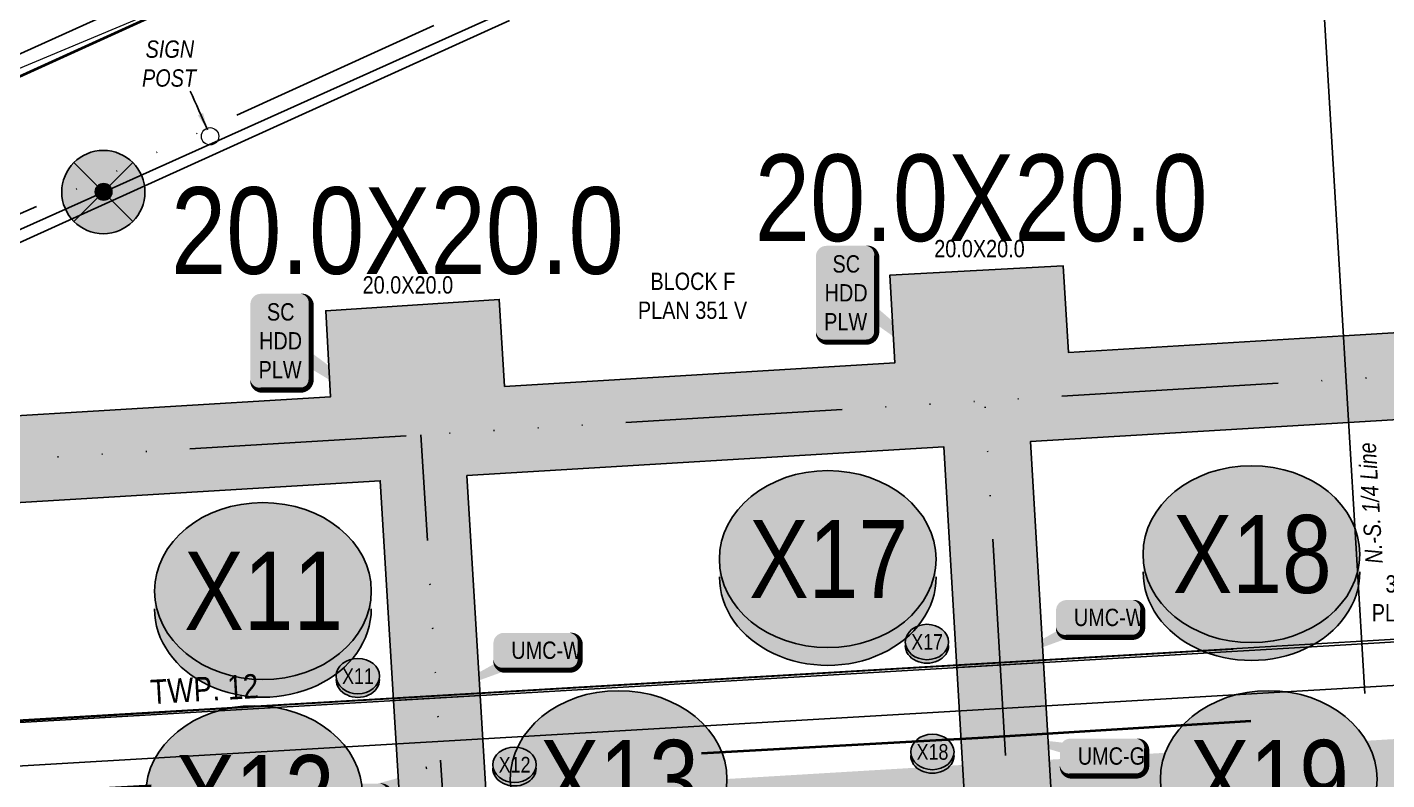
# Model space of a CAD drawing. Extents: x 312545 to 320442, y 5540407 to 5546054.
# Drawn here: x 316339.9 to 316496.8, y 5541368.9 to 5541455.7 of the extents above; entities that cross this region are included whole.
import ezdxf
from ezdxf.enums import TextEntityAlignment as Align

# ---------------------------------------------------------------- set-up
doc = ezdxf.new("R2010")
doc.units = 0
doc.header["$LTSCALE"] = 5
doc.header["$PDSIZE"] = 0.5
for name, pattern in [('COOP2', [10, 5, -1, 0, -1, 0, -1, 0, -1, 0, -1]), ('DASHDOT', [25.4, 12.7, -6.35, 0, -6.35]), ('foc-QUARTERLINE', [33, 25, -3, 2, -3])]:
    doc.linetypes.add(name, pattern=pattern)
doc.layers.get('Defpoints').update_dxf_attribs({"color": 9})
for name, color, linetype in [('AS-FENCE', 48, 'foc-FENCE'), ('AS-POWER', 104, 'foc-POWER'), ('AS-POWER-EXISTING-PP', 72, 'Continuous'), ('AS-POWER-EXISTING-PP-1000', 72, 'Continuous'), ('AS-ROADS', 254, 'Continuous'), ('D-TXT-1000', 6, 'Continuous'), ('L-QSEC', 8, 'foc-QUARTERLINE'), ('L-QSEC-1000', 8, 'foc-QUARTERLINE'), ('L-SEC', 7, 'Continuous'), ('L-TITLEDB', 4, 'Continuous'), ('L-TITLEDB-T-1000', 4, 'Continuous'), ('P-APEX RECON PAY ITEMS-1000', 240, 'Continuous'), ('P-APEX RECON-10m BUFFER', 51, 'COOP2'), ('P-APEX RECON-URBAN', 30, 'COOP2'), ('P-APEX RECON-WORK AREA', 104, 'Continuous'), ('P-CROSSINGS', 250, 'Continuous'), ('P-CROSSINGS-1000', 250, 'Continuous')]:
    doc.layers.add(name, color=color, linetype=linetype)
for name, color, linetype, lineweight in [('AS-GENERAL', 48, 'Continuous', 18), ('AS-RECON EXISTING', 151, 'DASHDOT', 40), ('P-APEX RECON-TWS-T', 104, 'Continuous', 9), ('P-APEX RECON-TWS-T-1000', 104, 'Continuous', 9), ('T-TEXT-1000', 48, 'Continuous', 18)]:
    doc.layers.add(name, color=color, linetype=linetype, lineweight=lineweight)
doc.layers.add('AS-WATER PIPE', color=7, linetype='foc-WATER', lineweight=9, true_color=0x8ac4ff)
doc.layers.add('P-APEX RECON-TO BE DRILLED-H', color=7, linetype='Continuous', true_color=0xffafe1)
doc.styles.add('1.8', font='ARIALN.TTF', dxfattribs={"height": 1.8})
doc.styles.add('175L', font='ARIALN.TTF', dxfattribs={"height": 10})
doc.styles.add('80', font='ARIALN.TTF', dxfattribs={"height": 10})
doc.styles.add('80L', font='ARIALN.TTF', dxfattribs={"height": 10})
doc.styles.add('Crossing', font='ARIALN.TTF', dxfattribs={"height": 10})
doc.styles.add('foc-LtypeFont', font='ARIALN.TTF', dxfattribs={"height": 7.35})
doc.linetypes.add('foc-FENCE', pattern='A,10,-1,["X",foc-LtypeFont,S=0.2,R=0,X=-0.625,Y=-0.75],-1.24', length=12.24)
doc.linetypes.add('foc-POWER', pattern='A,6,-1,["P",foc-LtypeFont,S=0.2,R=0,X=-0.625,Y=-0.75],-1.24,4', length=12.24)
doc.linetypes.add('foc-WATER', pattern='A,10,-1,["W",foc-LtypeFont,S=0.2,R=0,X=-0.425,Y=-0.75],-2', length=13)
doc.dimstyles.new('Compass 1 000', dxfattribs={"dimtxt": 1.8, "dimasz": 2, "dimexe": 0.2, "dimexo": 0.0625, "dimgap": 0.5, "dimtad": 0, "dimtih": 1, "dimtoh": 1, "dimzin": 0, "dimdsep": 46, "dimtxsty": '1.8', "dimcen": 0.1, "dimse1": 1, "dimse2": 1, "dimclrd": 256, "dimclrt": 256, "dimaunit": 1, "dimadec": 4, "dimazin": 0, "dimtfac": 0.06, "dimtofl": 0, "dimtmove": 0, "dimatfit": 0, "dimfxl": 0.2, "dimtolj": 1, "dimtzin": 0, "dimlwd": -1, "dimarcsym": 0})

# ---------------------------------------------------------------- blocks, each defined once
blk = doc.blocks.new('POWERPOLE')
h = blk.add_hatch(color=255)
edge = h.paths.add_edge_path()
edge.add_arc((0, 0), 0.96, 0, 360)
at = {"linetype": 'Continuous'}
for p, q in [((0.679, -0.679), (-0.679, 0.679)), ((-0.679, -0.679), (0.679, 0.679))]:
    blk.add_line(p, q, dxfattribs=at)
blk.add_circle((0, 0), 0.96, dxfattribs=at)
blk = doc.blocks.new('*U1808')
at = {"true_color": 0xffffa8}
h = blk.add_hatch(color=51, dxfattribs=at)
edge = h.paths.add_edge_path()
edge.add_line((-11.5, -28.5), (11.5, -28.5))
edge.add_arc((11.5, -22.5), 6, 270, 360)
edge.add_line((17.5, -22.5), (17.5, 21))
edge.add_arc((11.5, 21), 6, 0, 90)
edge.add_line((11.5, 27), (-11.5, 27))
edge.add_arc((-11.5, 21), 6, 90, 180)
edge.add_line((-17.5, 21), (-17.5, -22.5))
edge.add_arc((-11.5, -22.5), 6, 180, 270)
at = {"color": 240, "flags": 128}
blk.add_lwpolyline([(-11.5, -28.5, 3, 3, 0), (11.5, -28.5, 3, 3, 0.414214), (17.5, -22.5, 3, 3, 0), (17.5, 21, 3, 0, 0.414214), (11.5, 27, 0, 0, 0), (-11.5, 27, 0, 0, 0.414214), (-17.5, 21, 0, 0, 0), (-17.5, -22.5, 0, 3, 0.414214)], format="xyseb", close=True, dxfattribs=at)
for points in [[(79.76, -62.34, 0, 10, 0), (0, 0, 5, 5, 0)], [(5.45, -7.08, 0, 10, 0), (0, 0, 5, 5, 0)]]:
    blk.add_lwpolyline(points, format="xyseb", dxfattribs=at)
at = {"color": 4, "style": '80'}
blk.add_attdef('OTHER_001', (-14.7, -5), '', height=10, dxfattribs=at)
blk = doc.blocks.new('*U1809')
at = {"true_color": 0xffffa8}
h = blk.add_hatch(color=51, dxfattribs=at)
edge = h.paths.add_edge_path()
edge.add_line((-11.5, -28.5), (11.5, -28.5))
edge.add_arc((11.5, -22.5), 6, 270, 360)
edge.add_line((17.5, -22.5), (17.5, 21))
edge.add_arc((11.5, 21), 6, 0, 90)
edge.add_line((11.5, 27), (-11.5, 27))
edge.add_arc((-11.5, 21), 6, 90, 180)
edge.add_line((-17.5, 21), (-17.5, -22.5))
edge.add_arc((-11.5, -22.5), 6, 180, 270)
at = {"color": 240, "flags": 128}
blk.add_lwpolyline([(-11.5, -28.5, 3, 3, 0), (11.5, -28.5, 3, 3, 0.414214), (17.5, -22.5, 3, 3, 0), (17.5, 21, 3, 0, 0.414214), (11.5, 27, 0, 0, 0), (-11.5, 27, 0, 0, 0.414214), (-17.5, 21, 0, 0, 0), (-17.5, -22.5, 0, 3, 0.414214)], format="xyseb", close=True, dxfattribs=at)
for points in [[(80.95, -54.14, 0, 10, 0), (0, 0, 5, 5, 0)], [(5.45, -7.08, 0, 10, 0), (0, 0, 5, 5, 0)]]:
    blk.add_lwpolyline(points, format="xyseb", dxfattribs=at)
at = {"color": 4, "style": '80'}
blk.add_attdef('OTHER_001', (-14.7, -5), '', height=10, dxfattribs=at)
blk = doc.blocks.new('*U1811')
at = {"true_color": 0xffffa8}
h = blk.add_hatch(color=51, dxfattribs=at)
edge = h.paths.add_edge_path()
edge.add_line((-19, -11.5), (19, -11.5))
edge.add_arc((19, -5.5), 6, 270, 360)
edge.add_line((25, -5.5), (25, 4))
edge.add_arc((19, 4), 6, 0, 90)
edge.add_line((19, 10), (-19, 10))
edge.add_arc((-19, 4), 6, 90, 180)
edge.add_line((-25, 4), (-25, -5.5))
edge.add_arc((-19, -5.5), 6, 180, 270)
at = {"color": 240, "flags": 128}
blk.add_lwpolyline([(-19, -11.5, 3, 3, 0), (19, -11.5, 3, 3, 0.414214), (25, -5.5, 3, 3, 0), (25, 4, 3, 0, 0.414214), (19, 10, 0, 0, 0), (-19, 10, 0, 0, 0.414214), (-25, 4, 0, 0, 0), (-25, -5.5, 0, 3, 0.414214)], format="xyseb", close=True, dxfattribs=at)
for points in [[(-57.46, -26.22, 0, 10, 0), (0, 0, 5, 5, 0)], [(5.45, -7.08, 0, 10, 0), (0, 0, 5, 5, 0)]]:
    blk.add_lwpolyline(points, format="xyseb", dxfattribs=at)
at = {"color": 4, "style": '80'}
blk.add_attdef('OTHER_001', (-14.7, -5), '', height=10, dxfattribs=at)
blk = doc.blocks.new('*U1812')
at = {"true_color": 0xffffa8}
h = blk.add_hatch(color=51, dxfattribs=at)
edge = h.paths.add_edge_path()
edge.add_line((-19, -11.5), (19, -11.5))
edge.add_arc((19, -5.5), 6, 270, 360)
edge.add_line((25, -5.5), (25, 4))
edge.add_arc((19, 4), 6, 0, 90)
edge.add_line((19, 10), (-19, 10))
edge.add_arc((-19, 4), 6, 90, 180)
edge.add_line((-25, 4), (-25, -5.5))
edge.add_arc((-19, -5.5), 6, 180, 270)
at = {"color": 240, "flags": 128}
for points in [[(-57.16, 11.6, 0, 10, 0), (0, 0, 5, 5, 0)], [(5.45, -7.08, 0, 10, 0), (0, 0, 5, 5, 0)]]:
    blk.add_lwpolyline(points, format="xyseb", dxfattribs=at)
blk.add_lwpolyline([(-19, -11.5, 3, 3, 0), (19, -11.5, 3, 3, 0.414214), (25, -5.5, 3, 3, 0), (25, 4, 3, 0, 0.414214), (19, 10, 0, 0, 0), (-19, 10, 0, 0, 0.414214), (-25, 4, 0, 0, 0), (-25, -5.5, 0, 3, 0.414214)], format="xyseb", close=True, dxfattribs=at)
at = {"color": 4, "style": '80'}
blk.add_attdef('OTHER_001', (-14.7, -5), '', height=10, dxfattribs=at)
blk = doc.blocks.new('*U1817')
at = {"true_color": 0xffffa8}
h = blk.add_hatch(color=51, dxfattribs=at)
edge = h.paths.add_edge_path()
edge.add_line((-19, -11.5), (19, -11.5))
edge.add_arc((19, -5.5), 6, 270, 360)
edge.add_line((25, -5.5), (25, 4))
edge.add_arc((19, 4), 6, 0, 90)
edge.add_line((19, 10), (-19, 10))
edge.add_arc((-19, 4), 6, 90, 180)
edge.add_line((-25, 4), (-25, -5.5))
edge.add_arc((-19, -5.5), 6, 180, 270)
at = {"color": 240, "flags": 128}
for points in [[(54.3, 19.89, 0, 10, 0), (0, 0, 5, 5, 0)], [(5.45, -7.08, 0, 10, 0), (0, 0, 5, 5, 0)]]:
    blk.add_lwpolyline(points, format="xyseb", dxfattribs=at)
blk.add_lwpolyline([(-19, -11.5, 3, 3, 0), (19, -11.5, 3, 3, 0.414214), (25, -5.5, 3, 3, 0), (25, 4, 3, 0, 0.414214), (19, 10, 0, 0, 0), (-19, 10, 0, 0, 0.414214), (-25, 4, 0, 0, 0), (-25, -5.5, 0, 3, 0.414214)], format="xyseb", close=True, dxfattribs=at)
at = {"color": 4, "style": '80'}
blk.add_attdef('OTHER_001', (-14.7, -5), '', height=10, dxfattribs=at)
blk = doc.blocks.new('xing2')
h = blk.add_hatch(color=50)
h.dxf.hatch_style = 1
edge = h.paths.add_edge_path()
edge.add_ellipse((0, 0), major_axis=(-12.5, 0), ratio=0.816297, start_angle=0, end_angle=360)
h = blk.add_hatch(color=250)
h.dxf.hatch_style = 1
edge = h.paths.add_edge_path()
edge.add_ellipse((0, -2.05), major_axis=(-12.5, 0), ratio=0.816297, start_angle=0, end_angle=180)
edge.add_line((12.5, -2.05), (12.5, 0))
edge.add_ellipse((0, 0), major_axis=(-12.5, 0), ratio=0.816297, start_angle=0, end_angle=180, ccw=False)
edge.add_line((-12.5, 0), (-12.5, -2.05))
at = {"color": 250}
blk.add_ellipse((0, 0), major_axis=(-12.5, 0), ratio=0.816297, dxfattribs=at)
blk.add_ellipse((0, -2.05), major_axis=(-12.5, 0), ratio=0.816297, start_param=0, end_param=3.141593, dxfattribs=at)
at = {"color": 250, "style": 'Crossing'}
blk.add_attdef('CROSSING', text='', height=9, dxfattribs=at).set_placement((0.09, 0.02), align=Align.MIDDLE_CENTER)
at = {"color": 250, "style": 'Crossing', "flags": 1}
for tag, p in [('OWNER', (0.09, -12.49)), ('DESCRIPTION', (0.09, -25.77)), ('LOCATION', (0.09, -39.3)), ('DWG_REF', (0.09, -52.84))]:
    blk.add_attdef(tag, text='', height=9, dxfattribs=at).set_placement(p, align=Align.MIDDLE_CENTER)
blk = doc.blocks.new('*D1868')
at = {"layer": 'Defpoints', "color": 0, "transparency": 16777216}
for p in [(316505.47, 5541385.3), (316513.79, 5541385.8), (316507.27, 5541355.23)]:
    blk.add_point(p, dxfattribs=at)
at = {"layer": 'L-TITLEDB-T-1000', "transparency": 16777216}
for p, q in [((316513.55, 5541389.79), (316511.55, 5541389.79)), ((316513.67, 5541387.79), (316513.55, 5541389.79)), ((316515.72, 5541353.73), (316515.84, 5541351.74))]:
    blk.add_line(p, q, dxfattribs=at)
for points in [[(316514.01, 5541387.81), (316513.34, 5541387.77), (316513.79, 5541385.8)], [(316516.05, 5541353.75), (316515.39, 5541353.71), (316515.6, 5541355.73)]]:
    blk.add_solid(points, dxfattribs=at)
at = {"layer": 'L-TITLEDB-T-1000', "transparency": 16777216, "insert": (316503.1, 5541389.79), "char_height": 1.8, "attachment_point": 5, "style": '1.8'}
blk.add_mtext('\\A1;{\\H1.1111x;30.12 ROAD\\PPLAN 001 0945}', dxfattribs=at)

msp = doc.modelspace()

# ---------------------------------------------------------------- hatches: boundary and pattern name
at = {"layer": 'P-APEX RECON-10m BUFFER'}
h = msp.add_hatch(color=256, dxfattribs=at)
h.dxf.hatch_style = 1
h.paths.add_polyline_path([(317287.563, 5541457.933), (317286.986, 5541467.919), (317286.108, 5541483.105), (317246.013, 5541480.67), (317236.992, 5541837.973), (317227.102, 5541833.489), (317236.025, 5541480.063), (317235.934, 5541480.058), (317236.79, 5541464.899), (316460.022, 5541418.167), (316459.412, 5541428.159), (316439.423, 5541427.095), (316439.977, 5541416.961), (316394.962, 5541414.253), (316394.338, 5541424.281), (316374.317, 5541422.988), (316374.862, 5541413.043), (316288.196, 5541407.829), (316265.794, 5541397.673), (316266.753, 5541396.518), (316276.287, 5541397.092), (316276.484, 5541389.661), (316281.323, 5541389.903), (316282.351, 5541372.158), (316292.338, 5541372.743), (316291.314, 5541390.403), (316296.687, 5541390.672), (316296.241, 5541398.292), (316380.616, 5541403.368), (316382.148, 5541378.007), (316392.134, 5541378.592), (316390.601, 5541403.969), (316445.653, 5541407.281), (316447.153, 5541381.816), (316457.139, 5541382.402), (316455.638, 5541407.882), (317237.354, 5541454.912), (317238.743, 5541430.323), (317253.78, 5541431.24), (317253.84, 5541430.187), (317263.825, 5541430.787), (317263.764, 5541431.85), (317285.067, 5541433.15), (317288.756, 5541437.305)])
at = {"layer": 'P-APEX RECON-TO BE DRILLED-H'}
h = msp.add_hatch(color=256, dxfattribs=at)
h.dxf.hatch_style = 1
h.paths.add_polyline_path([(316450.325, 5541323.919), (316450.54, 5541324.323), (316445.36, 5541412.261), (316455.346, 5541412.849), (316460.692, 5541322.098), (316459.15, 5541319.209)])
h = msp.add_hatch(color=256, dxfattribs=at)
h.dxf.hatch_style = 1
h.paths.add_polyline_path([(316389.164, 5541297.368), (316386.651, 5541303.492), (316380.314, 5541408.358), (316390.299, 5541408.961), (316396.535, 5541305.754), (316399.601, 5541298.285), (316398.963, 5541295.358)])

# ---------------------------------------------------------------- linework, layer by layer
at = {"layer": 'AS-FENCE', "flags": 128}
msp.add_lwpolyline([(316511.534, 5541385.894), (316315.126, 5541374.377), (316269.24, 5541371.586), (316237.718, 5541374.623), (316235.818, 5541378.686), (316257.009, 5541393.513), (316293.421, 5541409.823)], dxfattribs=at)
at = {"layer": 'AS-GENERAL'}
msp.add_circle((316360.976, 5541443.104), 1, dxfattribs=at)
at = {"layer": 'AS-POWER', "flags": 128}
msp.add_lwpolyline([(316235.303, 5541379.222), (316268.216, 5541399.604), (316290.646, 5541410.694), (316348.656, 5541436.674), (316407.466, 5541463.104), (316466.416, 5541489.724), (316524.926, 5541516.374), (316538.436, 5541528.204), (316546.148, 5541538.012), (316551.013, 5541547.262), (316554.611, 5541556.798), (316560.537, 5541577.809), (316565.176, 5541597.614)], dxfattribs=at)
at = {"layer": 'AS-RECON EXISTING', "flags": 128}
for points in [[(316542.306, 5541690.908), (316543.953, 5541687.172), (316546.75, 5541680.381), (316551.227, 5541671.145), (316556.172, 5541659.314), (316562.938, 5541645.141), (316566.806, 5541635.837), (316571.286, 5541625.656), (316575.618, 5541616.363), (316581.091, 5541604.756), (316587.525, 5541590.403), (316592.257, 5541580.102), (316595.027, 5541573.564), (316596.685, 5541568.14), (316596.241, 5541567.202), (316595.157, 5541566.276), (316593.948, 5541565.302), (316586.644, 5541561.92), (316577.636, 5541557.792), (316564.962, 5541551.49), (316555.654, 5541547.636), (316552.393, 5541546.36), (316549.63, 5541545.533), (316546.677, 5541544.966), (316540.62, 5541544.321), (316537.14, 5541543.65), (316533.938, 5541543.594), (316532.866, 5541543.924), (316529.664, 5541542.056), (316524.426, 5541537.188), (316521.116, 5541534.827), (316514.847, 5541530.791), (316502.096, 5541524.696), (316485.106, 5541517.205), (316453.134, 5541502.173), (316436.401, 5541495.194), (316416.559, 5541486.517), (316398.126, 5541478.126), (316374.017, 5541465.934), (316358.392, 5541458.869), (316337.656, 5541449.386), (316320.389, 5541441.198), (316303.931, 5541434.407), (316283.006, 5541424.992), (316267.769, 5541417.703), (316251.056, 5541409.746), (316235.262, 5541402.431), (316225.864, 5541398.47), (316208.57, 5541391.672), (316204.11, 5541389.626), (316191.454, 5541383.657), (316173.119, 5541375.215), (316167.433, 5541372.75), (316165.371, 5541372.116), (316160.326, 5541369.87), (316156.327, 5541368.086), (316152.549, 5541366.777), (316146.91, 5541363.769), (316142.879, 5541362.153), (316138.418, 5541361.315), (316125.032, 5541360.526), (316115.533, 5541359.974), (316099.931, 5541359.415), (316098.349, 5541359.1), (316096.68, 5541358.396), (316094.884, 5541356.374), (316094, 5541355.906), (316092.579, 5541355.747), (316091.973, 5541356.72), (316091.138, 5541357.878), (316090.118, 5541358.969), (316088.339, 5541359.114), (316086.36, 5541358.88), (316078.67, 5541358.191), (316076.506, 5541357.914), (316067.726, 5541357.18), (316061.867, 5541356.814), (316058.753, 5541356.741), (316056.113, 5541357.704), (316054.696, 5541358.909), (316052.543, 5541361.155), (316050.996, 5541363.698), (316049.538, 5541365.38), (316048.199, 5541366.766), (316045.918, 5541367.306), (316039.748, 5541368.44), (316037.034, 5541368.459), (316028.119, 5541367.956), (316018.101, 5541367.482)], [(316167.566, 5541372.875), (316172.726, 5541369.437), (316176.443, 5541367.035), (316180.369, 5541364.872), (316183.964, 5541362.803), (316185.974, 5541361.691), (316188.892, 5541360.044), (316191.455, 5541359.397), (316194.539, 5541359.224), (316196.544, 5541359.264), (316204.215, 5541360.268), (316214.699, 5541360.743), (316226.14, 5541362.112), (316239.104, 5541363.179), (316256.899, 5541363.592), (316276.392, 5541364.21), (316297.451, 5541365.378), (316317.951, 5541366.154), (316339.08, 5541367.357), (316365.234, 5541368.806), (316395.106, 5541370.916), (316417.226, 5541371.92), (316449.557, 5541373.719), (316499.496, 5541376.825), (316529.143, 5541378.657), (316558.777, 5541380.559), (316612.404, 5541383.688), (316672.147, 5541386.796), (316697.925, 5541388.286), (316760.986, 5541392.051), (316820.538, 5541395.932), (316869.941, 5541399.095), (316901.704, 5541400.755), (316927.718, 5541401.951), (316981.097, 5541405.719), (317030.522, 5541408.438), (317079.49, 5541411.554), (317126.343, 5541414.1), (317154.452, 5541415.629), (317155.634, 5541415.931), (317155.597, 5541417.344), (317155.332, 5541422.906), (317157.534, 5541422.996), (317164.94, 5541423.484), (317175.87, 5541423.985), (317195.019, 5541425.191), (317220.551, 5541426.697), (317240.373, 5541428.166), (317249.268, 5541428.42), (317259.092, 5541428.747), (317269.771, 5541429.292), (317279.613, 5541429.987), (317284.97, 5541430.775), (317286.327, 5541431.957), (317287.976, 5541433.813), (317289.272, 5541436.024)]]:
    msp.add_lwpolyline(points, dxfattribs=at)
at = {"layer": 'AS-ROADS', "const_width": 8.003, "flags": 128}
msp.add_lwpolyline([(315570.924, 5541314.139), (317413.601, 5541424.332)], dxfattribs=at)
at = {"layer": 'AS-WATER PIPE', "flags": 128}
for points in [[(316208.703, 5541395.931), (316214.842, 5541398.537), (316222.67, 5541401.669), (316239.986, 5541408.755), (316250.846, 5541413.292), (316287.435, 5541428.28), (316318.029, 5541441.641), (316338.377, 5541450.693), (316352.266, 5541456.514), (316370.845, 5541464.815), (316391.81, 5541474.084), (316418.669, 5541485.569), (316445.561, 5541497.42), (316471.355, 5541509.147), (316495.957, 5541520.077), (316510.934, 5541527.918), (316525.104, 5541535.257), (316531.567, 5541538.473), (316537.297, 5541549.825), (316541.339, 5541562.346), (316547.602, 5541589.954), (316552.26, 5541608.794), (316551.572, 5541621.668), (316545.386, 5541645.367), (316517.234, 5541712.502), (316513.183, 5541720.513)], [(316077.044, 5541397.232), (316084.101, 5541382.087), (316091.241, 5541366.54), (316094.062, 5541360.731), (316097.124, 5541353.757), (316101.855, 5541354.421), (316126.705, 5541356.45), (316169.929, 5541360.468), (316197.549, 5541363.122), (316200.713, 5541363.507), (316209.946, 5541364.433), (316215.752, 5541365.016), (316221.064, 5541365.801), (316223.513, 5541366.48), (316226.003, 5541367.094), (316232.598, 5541367.922), (316242.89, 5541369.317), (316263.184, 5541370.831), (316272.783, 5541371.452), (316314.167, 5541374.125), (316368.529, 5541377.435), (316422.144, 5541380.579), (316479.035, 5541383.95)]]:
    msp.add_lwpolyline(points, dxfattribs=at)
at = {"layer": 'L-QSEC', "flags": 128}
msp.add_lwpolyline([(316437.889, 5542322.845), (316494.209, 5541378.822)], dxfattribs=at)
at = {"layer": 'L-SEC', "flags": 128}
for points in [[(317289.334, 5541427.308), (316493.615, 5541379.529)], [(316493.615, 5541379.529), (316231.597, 5541364.173)]]:
    msp.add_lwpolyline(points, dxfattribs=at)
at = {"layer": 'L-TITLEDB', "flags": 128}
for points in [[(316387.32, 5541474.478), (316220.384, 5541399.041)], [(316387.32, 5541474.478), (316220.384, 5541399.041)], [(316395.505, 5541456.477), (316277.811, 5541403.121)], [(317284.047, 5541432.001), (316493.315, 5541384.522)], [(316493.322, 5541384.522), (316229.335, 5541369.051)]]:
    msp.add_lwpolyline(points, dxfattribs=at)
at = {"layer": 'P-APEX RECON-URBAN', "flags": 128}
for points in [[(316232.602, 5541377.094), (316232.601, 5541377.112), (316232.403, 5541378.423), (316231.608, 5541380.081), (316270.904, 5541404.28), (316289.187, 5541412.51), (316347.907, 5541438.043), (316360.68, 5541444.004), (316465.235, 5541491.549), (316512.047, 5541512.383), (316523.785, 5541517.9), (316526.588, 5541519.384), (316530.912, 5541522.907), (316535.065, 5541526.81), (316537.351, 5541528.869), (316539.84, 5541531.566), (316543.204, 5541536.238), (316546.159, 5541541.176), (316548.408, 5541545.777), (316550.164, 5541549.998), (316552.072, 5541554.71), (316553.422, 5541558.748), (316555.074, 5541563.974), (316556.472, 5541568.807), (316558.077, 5541574.46), (316559.392, 5541579.2), (316561.891, 5541589.073), (316563.062, 5541594.202), (316563.987, 5541599.065), (316564.721, 5541603.354), (316565.267, 5541608.476), (316565.596, 5541613.167), (316565.777, 5541617.753), (316565.691, 5541622.473), (316565.316, 5541628.033), (316564.51, 5541633.03), (316563.415, 5541638.033), (316562.157, 5541642.217), (316560.284, 5541647.847), (316554.945, 5541659.023), (316545.719, 5541679.713), (316538.83, 5541694.021)], [(317289.162, 5541463.039), (316268.983, 5541401.663), (316268.188, 5541402.62)], [(316454.737, 5541321.564), (316455.616, 5541323.211), (316450.353, 5541412.555)], [(316394.076, 5541296.42), (316394.382, 5541297.827), (316391.593, 5541304.623), (316385.307, 5541408.66)]]:
    msp.add_lwpolyline(points, dxfattribs=at)
at = {"layer": 'P-APEX RECON-WORK AREA', "flags": 128}
for points in [[(317236.79, 5541464.899), (316491.748, 5541420.076), (316460.022, 5541418.167), (316459.412, 5541428.159), (316439.423, 5541427.095), (316439.977, 5541416.961), (316394.962, 5541414.253), (316394.338, 5541424.281), (316374.317, 5541422.988), (316374.862, 5541413.043), (316288.196, 5541407.829)], [(316296.241, 5541398.292), (316380.616, 5541403.368), (316382.148, 5541378.007), (316392.134, 5541378.592), (316390.601, 5541403.969), (316445.653, 5541407.281), (316447.153, 5541381.816), (316457.139, 5541382.402), (316455.638, 5541407.882), (316492.344, 5541410.09), (317237.354, 5541454.912)]]:
    msp.add_lwpolyline(points, dxfattribs=at)
for points in [[(316448.925, 5541351.738), (316447.153, 5541381.816), (316457.139, 5541382.402), (316458.911, 5541352.324)], [(316393.951, 5541348.517), (316392.134, 5541378.592), (316382.148, 5541378.007), (316383.965, 5541347.931)]]:
    msp.add_lwpolyline(points, close=True, dxfattribs=at)

# ---------------------------------------------------------------- block references
at = {"layer": 'AS-POWER-EXISTING-PP', "xscale": 5.001580479999994, "yscale": 5.001580479999994, "zscale": 5.001580479999994}
msp.add_blockref('POWERPOLE', (316348.656, 5541436.674), dxfattribs=at)
at = {"layer": 'AS-POWER-EXISTING-PP-1000', "xscale": 0.9996840038851079, "yscale": 0.9996840038851079, "zscale": 0.9996840038851079}
msp.add_blockref('POWERPOLE', (316348.689, 5541436.701), dxfattribs=at)
at = {"layer": 'P-APEX RECON PAY ITEMS-1000'}
ref = msp.add_blockref('*U1808', (316434.388, 5541425.068), dxfattribs=dict(at, xscale=0.2001664926837859, yscale=0.2001664926837859, zscale=0.2001664926837859))
ref.add_attrib('OTHER_001', 'SC', (316432.791, 5541427.385), dxfattribs={"layer": '0', "color": 4, "height": 2.0017, "style": '80'})
ref.add_attrib('OTHER_002', 'HDD', (316431.881, 5541424.049), dxfattribs={"layer": '0', "color": 4, "height": 2.0017, "style": '80'})
ref.add_attrib('OTHER_003', 'PLW', (316431.826, 5541420.713), dxfattribs={"layer": '0', "color": 4, "height": 2.0017, "style": '80'})
ref = msp.add_blockref('*U1809', (316369.125, 5541419.532), dxfattribs=dict(at, xscale=0.2001664926837859, yscale=0.2001664926837859, zscale=0.2001664926837859))
ref.add_attrib('OTHER_001', 'SC', (316367.529, 5541421.849), dxfattribs={"layer": '0', "color": 4, "height": 2.0017, "style": '80'})
ref.add_attrib('OTHER_002', 'HDD', (316366.618, 5541418.513), dxfattribs={"layer": '0', "color": 4, "height": 2.0017, "style": '80'})
ref.add_attrib('OTHER_003', 'PLW', (316366.563, 5541415.177), dxfattribs={"layer": '0', "color": 4, "height": 2.0017, "style": '80'})
at = {"layer": 'P-APEX RECON PAY ITEMS-1000', "xscale": 0.2001664926837859, "yscale": 0.2001664926837859, "zscale": 0.2001664926837859}
for name, p, values in [('*U1811', (316463.588, 5541387.602), {'OTHER_001': 'UMC-W'}), ('*U1811', (316398.669, 5541383.817), {'OTHER_001': 'UMC-W'}), ('*U1812', (316464.038, 5541371.611), {'OTHER_001': 'UMC-G'}), ('*U1817', (316376.748, 5541366.433), {'OTHER_001': 'UMC-G'})]:
    msp.add_blockref(name, p, dxfattribs=at).add_auto_attribs(values)
at = {"layer": 'P-CROSSINGS', "xscale": 1.000316096, "yscale": 1.000316096, "zscale": 1.000316096}
for p, values in [((316432.249, 5541394.325), {'CROSSING': 'X17'}), ((316481.135, 5541394.897), {'CROSSING': 'X18'}), ((316367.063, 5541390.647), {'CROSSING': 'X11'}), ((316408.104, 5541368.943), {'CROSSING': 'X13'}), ((316483.125, 5541368.943), {'CROSSING': 'X19'}), ((316366.056, 5541367.194), {'CROSSING': 'X12'})]:
    msp.add_blockref('xing2', p, dxfattribs=at).add_auto_attribs(values)
at = {"layer": 'P-CROSSINGS-1000', "xscale": 0.1999999999999999, "yscale": 0.1999999999999999, "zscale": 0.1999999999999999}
for p, values in [((316443.692, 5541384.765), {'CROSSING': 'X17'}), ((316378.021, 5541380.831), {'CROSSING': 'X11'}), ((316444.313, 5541372.077), {'CROSSING': 'X18'}), ((316396.092, 5541370.605), {'CROSSING': 'X12'})]:
    msp.add_blockref('xing2', p, dxfattribs=at).add_auto_attribs(values)

# ---------------------------------------------------------------- texts
at = {"layer": 'D-TXT-1000', "color": 3, "insert": (316354.008, 5541380.393), "char_height": 2.7991, "attachment_point": 1, "rotation": 3.26217, "style": '80L'}
msp.add_mtext_dynamic_manual_height_columns('TWP. 12', width=101.3954, gutter_width=47.5, heights=[0], dxfattribs=at)
at = {"layer": 'L-QSEC-1000', "insert": (316494.303, 5541393.743), "char_height": 1.99988, "attachment_point": 1, "rotation": 93.41417, "style": '80L'}
msp.add_mtext_dynamic_manual_height_columns('{\\fArial Narrow|b0|i1|c0|p34;N.-S. 1/4 Line}', width=13.97225, gutter_width=49.981, heights=[0], dxfattribs=at)
at = {"layer": 'L-TITLEDB-T-1000', "insert": (316408.505, 5541427.378), "char_height": 1.99937, "attachment_point": 1, "style": '175L'}
msp.add_mtext_dynamic_manual_height_columns('\\pi3.2743;BLOCK F\\P\\pi1.8334;PLAN 351 V', width=16.07904, gutter_width=100, heights=[8.856], dxfattribs=at)
at = {"layer": 'P-APEX RECON-TWS-T', "char_height": 10.0032, "attachment_point": 1, "style": '175L'}
for insert in [(316423.828, 5541441.017), (316356.46, 5541437.234)]:
    msp.add_mtext_dynamic_manual_height_columns('20.0X20.0', width=51.77121, gutter_width=10, heights=[0], dxfattribs=dict(at, insert=insert))
at = {"layer": 'P-APEX RECON-TWS-T-1000', "char_height": 2, "attachment_point": 1, "style": '175L'}
for insert in [(316444.528, 5541431.15), (316378.573, 5541426.963)]:
    msp.add_mtext_dynamic_manual_height_columns('20.0X20.0', width=10.35424, gutter_width=10, heights=[0], dxfattribs=dict(at, insert=insert))
at = {"layer": 'T-TEXT-1000', "insert": (316353.052, 5541454.167), "char_height": 1.99937, "attachment_point": 1, "style": '175L'}
msp.add_mtext_dynamic_manual_height_columns('\\pi0.48222;{\\fArial Narrow|b0|i1|c0|p34;SIGN\\P\\pi0.066255;POST}', width=6.4743, gutter_width=10, heights=[0], dxfattribs=at)

# ---------------------------------------------------------------- dimensions: what is measured, and where the dimension line sits
at = {"layer": 'L-TITLEDB-T-1000'}
dim = msp.add_linear_dim(base=(316513.793, 5541385.796), p1=(316507.272, 5541355.229), p2=(316505.467, 5541385.296), angle=93.43617, text='{\\H1.1111x;30.12 ROAD\\PPLAN 001 0945}', dimstyle='Compass 1 000', dxfattribs=at)
dim.commit()
dim.dimension.update_dxf_attribs({"geometry": '*D1868', "text_midpoint": (316503.101, 5541389.79), "dimtype": 161})

# ---------------------------------------------------------------- leaders
at = {"layer": 'T-TEXT-1000', "path_type": 1}
msp.add_leader([(316360.672, 5541443.84), (316358.687, 5541448.331)], dimstyle='Compass 1 000', override={"dimgap": 0.5, "dimtad": 0}, dxfattribs=at)

doc.saveas('drawing.dxf')
